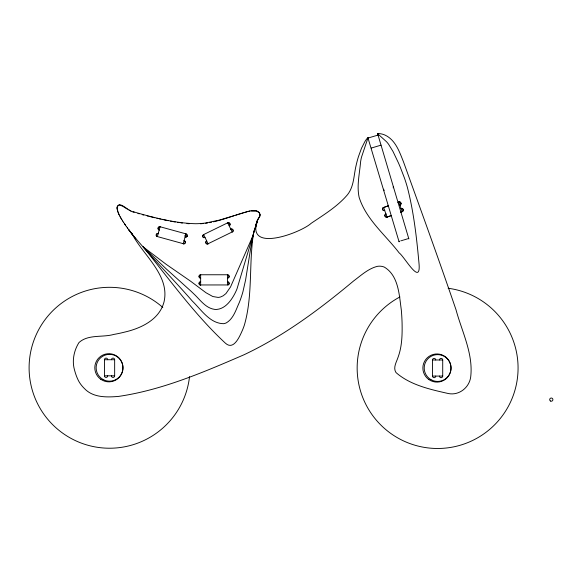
<?xml version="1.0" encoding="UTF-8"?>
<svg xmlns="http://www.w3.org/2000/svg" width="582" height="582" viewBox="0 0 582 582"><rect width="100%" height="100%" fill="white"/><g stroke="black" fill="none" stroke-linecap="round" stroke-linejoin="round"><path stroke-width="0.87" d="M116.997 207.41L117.695 211.506M117.055 208.276C118.379 198.455 129.211 212.721 134.1 211.979C154.114 217.77 174.629 223.139 195.559 223.721A79.443 79.443 0 0 0 205.584 223.022L219.319 220.12L249.933 210.888L256.313 210.779L258.124 211.579L259.296 212.91M253.81 232.058L252.901 236.518A540.416 540.416 0 0 0 250.624 248.609L245.582 280.015L242.949 291.669A109.161 109.161 0 0 1 239.391 302.298C236.023 309.508 233.673 318.441 226.442 322.799A9.552 9.552 0 0 1 223.495 323.694C209.767 323.388 201.343 309.799 192.402 301.149C173.167 279.149 152.549 258.372 133.685 236.045M255.36 228.602L257.797 219.734L259.812 216.402A4.016 4.016 0 0 0 259.972 215.282L259.899 214.773M117.135 207.076L117.266 206.581M158.479 233.026L158.297 233.702A1.608 1.608 0 0 0 156.9 236.539M184.218 240.577L184.159 240.803A1.608 1.608 0 0 1 185.28 242.781A1.608 1.608 0 0 1 183.308 243.909M184.087 240.577A1.608 1.608 0 0 1 185.214 242.556A1.608 1.608 0 0 1 183.235 243.683L157.373 236.576L160.072 226.747L185.934 233.855A1.608 1.608 0 0 1 187.062 235.834A1.608 1.608 0 0 1 185.083 236.961M183.235 243.683L185.934 233.855M254.159 230.596A81.778 81.778 0 0 0 253.556 233.222C248.703 263.588 253.003 295.249 244.375 325.083A73.521 73.521 0 0 1 242.454 330.19C239.719 336.214 233.848 350.83 225.467 343.242C194.475 314.433 169.762 279.68 143.208 246.928L166.343 269L190.372 290.622A138.4 138.4 0 0 1 193.806 293.874C200.092 299.701 205.519 308.154 214.7 309.391A12.207 12.207 0 0 0 216.817 309.428C224.361 308.736 229.737 302.371 233.353 296.267A55.661 55.661 0 0 0 236.998 288.898L257.724 219.516L259.747 216.191A4.016 4.016 0 0 0 259.907 215.071M256.909 221.662L257.724 219.516C244.702 254.116 300.887 232.727 311.13 223.343C323.861 214.729 337.429 206.552 347.49 194.73C354.111 186.393 353.725 175.24 356.119 165.383A112.472 112.472 0 0 1 358.454 156.631L361.495 148.257L365.03 141.331A22.865 22.865 0 0 1 367.889 137.636L399.092 241.836M254.058 231.28L257.724 219.516M255.687 225.176L256.64 222.375M368.115 137.432L361.437 157.373A55.137 55.137 0 0 0 360.564 162.065C359.589 173.763 356.62 185.6 359.123 197.291C366.114 219.53 385.429 234.895 399.172 252.915C404.563 256.655 421.615 288.017 418.916 262.431C416.596 237.15 413.7 211.761 407.32 187.142A150.214 150.214 0 0 0 404.41 177.947L400.569 167.929A246.521 246.521 0 0 0 398.51 163.047L392.966 151.407L388.529 144.169A32.759 32.759 0 0 0 386.535 141.761L377.638 133.707L378.125 135.359M253.155 235.266L230.537 286.948L225.947 293.568L223.175 295.787L220.731 296.915A10.534 10.534 0 0 1 218.061 297.409L212.801 296.522L206.028 292.761L190.634 281.23L166.059 264.235L143.208 246.928M117.448 206.144L119.354 204.922L122.657 206.188M205.024 237.478A1.608 1.608 0 0 1 202.871 236.743A1.608 1.608 0 0 1 203.613 234.59L227.708 222.811A1.608 1.608 0 0 1 229.861 223.546A1.608 1.608 0 0 1 229.119 225.7M206.675 240.853A1.608 1.608 0 0 0 205.933 243.007A1.608 1.608 0 0 0 208.087 243.742L232.182 231.963A1.608 1.608 0 0 0 232.924 229.81A1.608 1.608 0 0 0 230.77 229.075M388.652 205.65L383.603 207.461L387.037 217.057L391.25 215.544M388.361 205.839L383.625 207.534A1.608 1.608 0 0 0 382.665 209.585A1.608 1.608 0 0 0 384.724 210.56M397.826 202.441L398.772 202.1A1.608 1.608 0 0 1 400.838 203.067A1.608 1.608 0 0 1 399.87 205.126A1.608 1.608 0 0 0 400.831 203.074A1.608 1.608 0 0 0 398.772 202.1L402.184 211.622L400.503 212.226M387.961 216.591L387.008 216.933A1.608 1.608 0 0 1 384.957 215.958A1.608 1.608 0 0 1 385.924 213.9M387.066 217.122L390.849 215.769M401.267 212.037L402.213 211.695A1.608 1.608 0 0 0 403.195 209.629A1.608 1.608 0 0 0 401.136 208.662M232.465 216.249L233.84 215.798M231.774 216.482L225.532 218.505M235.87 215.129L237.201 214.693M237.871 214.474L239.166 214.06M239.82 213.849L241.079 213.456M224.841 218.723L221.407 219.763M241.712 213.259L242.934 212.896M368.275 137.978L378.045 135.082M371.265 148.054L381.035 145.158M398.961 241.399L399.572 241.217M400.794 240.853L401.405 240.672M402.017 240.49L403.231 240.126M403.843 239.944L407.509 238.86M408.12 238.678L408.731 238.496M219.385 220.338L220.731 219.952M243.538 212.714L246.957 211.775M217.384 220.884L218.716 220.52M215.413 221.378L216.73 221.044M213.448 221.837L214.758 221.531M248.529 211.397L249.998 211.099M209.549 222.63L211.499 222.259M205.657 223.241L207.607 222.957M251.351 210.88L256.378 210.997L258.997 212.51M200.637 277.978A1.608 1.608 0 0 1 199.029 276.37A1.608 1.608 0 0 1 200.637 274.762L227.453 274.762A1.608 1.608 0 0 1 229.061 276.37A1.608 1.608 0 0 1 227.453 277.978M200.637 281.732A1.608 1.608 0 0 0 199.029 283.339A1.608 1.608 0 0 0 200.637 284.954L227.453 284.947A1.608 1.608 0 0 0 229.061 283.339A1.608 1.608 0 0 0 227.453 281.732M107.677 375.812A1.608 1.608 0 0 1 106.07 377.427A1.608 1.608 0 0 1 104.462 375.812L104.462 359.727L114.654 359.727L114.654 375.812A1.608 1.608 0 0 1 113.046 377.427A1.608 1.608 0 0 1 111.431 375.812M435.736 376.074A1.608 1.608 0 0 1 434.128 377.682A1.608 1.608 0 0 1 432.521 376.074L432.521 359.982L442.713 359.982L442.713 376.074A1.608 1.608 0 0 1 441.105 377.682A1.608 1.608 0 0 1 439.497 376.074M104.462 375.812L114.654 375.812M432.521 376.074L442.713 376.074M186.968 223.568L189.208 223.743M180.813 222.855L182.37 223.066M177.663 222.397L179.241 222.63M172.912 221.589L175.291 222.004M170.541 221.145L172.119 221.444M168.183 220.687L164.306 219.88M162.029 219.385L163.542 219.72M159.053 218.723L160.53 219.05M156.893 218.228L158.333 218.556M184.705 235.761L187.339 236.372M154.79 217.733L151.465 216.948M149.574 216.489L150.818 216.795M147.159 215.9L148.352 216.198M142.219 214.642L143.798 215.056M137.912 213.427L139.28 213.827M133.038 211.797L134.166 212.212M130.943 210.946L129.051 210.051M127.356 209.127L125.123 207.767M123.224 206.545L124.461 207.338M135.832 238.795L131.627 233.462A198.979 198.979 0 0 1 128.433 229.264A200.179 200.179 0 0 0 132.318 234.328M133.067 235.426L132.383 234.561A200.179 200.179 0 0 1 128.506 229.497L127.393 227.838M132.056 234L132.245 234.24C143.325 255.316 170.031 275.337 164.066 301.731C159.475 319.78 140.902 328.394 124.264 332.198A140.764 140.764 0 0 1 113.803 334.424C102.534 337.669 88.231 334.112 78.992 342.543C74.03 350.364 71.921 360.447 74.372 369.49A89.599 89.599 0 0 0 75.209 372.422L75.478 373.295A53.668 53.668 0 0 0 76.344 375.797A61.612 61.612 0 0 0 77.399 378.416L78.301 380.352A28.234 28.234 0 0 0 80.229 383.589L81.08 384.767A34.564 34.564 0 0 0 84.434 388.543C93.142 397.819 106.782 397.361 118.444 396.422C162.196 390.064 203.576 372.24 243.902 354.816C283.987 335.938 319.693 309.26 353.572 280.982C360.949 275.49 368.115 268.724 377.252 266.374A13.233 13.233 0 0 1 380.723 266.229A12.084 12.084 0 0 1 384.404 267.153C398.677 275.723 399.208 295.205 401.311 309.937A215.566 215.566 0 0 1 402.082 322.952C402.293 334.315 402.126 346.014 398.212 356.824C396.72 361.778 392.719 367.482 395.986 372.545C410.23 385.117 430.484 389.503 448.613 393.592C459.183 395.585 469.194 387.576 470.671 377.158C473.501 353.907 461.941 331.755 456.033 309.835C439.155 260.35 421.252 211.222 403.552 162.029C399.536 152.011 395.578 139.993 385.022 135.089A18.551 18.551 0 0 0 378.809 133.562A17.7 17.7 0 0 0 377.587 133.511L408.862 238.933M131.939 233.855L131.627 233.462M126.367 226.405L127.458 228.071M126.432 226.638L124.395 223.561M125.436 225.212L123.464 222.164M122.569 220.782L123.53 222.397M121.725 219.429L122.642 221.015M121.798 219.669L120.205 216.839M121.005 218.345L119.543 215.609M259.23 212.692L259.536 213.318M119.608 215.842L117.979 212.255M227.708 222.811L232.182 231.963M203.613 234.59L208.087 243.742M119.012 214.663L117.04 208.749M259.463 213.107L259.71 213.74M259.645 213.529L259.841 214.161M259.776 213.95L259.921 214.583M259.856 214.372L259.965 214.984M227.453 274.762L227.453 284.947M200.637 274.762L200.637 284.954M189.521 376.656A80.454 80.454 0 0 1 84.645 444.27A80.454 80.454 0 0 1 39.7 327.855A80.454 80.454 0 0 1 162.807 307.456M104.462 359.727A1.608 1.608 0 0 1 106.07 358.112A1.608 1.608 0 0 1 107.677 359.727M111.431 359.727A1.608 1.608 0 0 1 113.046 358.112A1.608 1.608 0 0 1 114.654 359.727M227.533 281.95A1.608 1.608 0 0 1 228.413 284.904M200.71 285.173A1.608 1.608 0 0 1 199.102 283.565A1.608 1.608 0 0 1 200.71 281.957M233.113 231.098A1.608 1.608 0 0 1 232.625 231.927M230.836 229.286A1.608 1.608 0 0 1 233.098 230.305M208.029 244.018A1.608 1.608 0 0 1 206.494 241.224M387.074 217.122A1.608 1.608 0 0 1 385.015 216.155A1.608 1.608 0 0 1 385.99 214.096M203.693 223.481A79.443 79.443 0 0 1 200.375 223.772M200.71 278.203A1.608 1.608 0 0 1 199.102 276.588A1.608 1.608 0 0 1 200.71 274.98M227.533 274.98A1.608 1.608 0 0 1 228.413 277.934M203.867 237.776A1.608 1.608 0 0 1 203.685 234.808M227.904 222.971A1.608 1.608 0 0 1 229.672 225.554M159.286 230.079A1.608 1.608 0 0 1 158.166 228.1A1.608 1.608 0 0 1 160.145 226.98M187.128 236.059A1.608 1.608 0 0 1 186.073 237.165M186.007 234.08A1.608 1.608 0 0 1 187.113 235.135M393.301 186.502A1.608 1.608 0 0 1 393.163 187.819M159.221 229.854A1.608 1.608 0 0 1 158.093 227.875A1.608 1.608 0 0 1 160.072 226.747M157.373 236.576A1.608 1.608 0 0 1 156.245 234.597A1.608 1.608 0 0 1 158.224 233.477M439.497 359.982A1.608 1.608 0 0 1 441.105 358.374A1.608 1.608 0 0 1 442.713 359.982M432.521 359.982A1.608 1.608 0 0 1 434.128 358.374A1.608 1.608 0 0 1 435.736 359.982M448.147 288.265A80.454 80.454 0 0 1 510.108 402.926A80.454 80.454 0 0 1 381.836 426.009A80.454 80.454 0 0 1 399.936 296.936M384.382 190.27A1.608 1.608 0 0 1 383.48 189.215M401.071 208.472A1.608 1.608 0 0 1 403.13 209.44A1.608 1.608 0 0 1 402.162 211.499M398.721 201.91A1.608 1.608 0 0 1 400.78 202.878A1.608 1.608 0 0 1 399.805 204.937M384.658 210.364A1.608 1.608 0 0 1 383.305 207.461M102.854 379.384A13.408 13.408 0 0 0 122.969 367.773A13.408 13.408 0 0 0 102.854 356.155A13.408 13.408 0 0 0 102.854 379.384M100.781 379.282A14.077 14.077 0 0 0 122.911 369.032A14.077 14.077 0 0 0 102.97 354.991A14.077 14.077 0 0 0 100.781 379.282M430.913 379.639A13.408 13.408 0 0 0 451.028 368.028A13.408 13.408 0 0 0 430.913 356.417A13.408 13.408 0 0 0 430.913 379.639M428.839 379.537A14.077 14.077 0 0 0 450.97 369.294A14.077 14.077 0 0 0 431.029 355.253A14.077 14.077 0 0 0 428.839 379.537M550.485 401.02A1.608 1.608 0 0 0 552.9 399.623A1.608 1.608 0 0 0 550.485 398.233A1.608 1.608 0 0 0 550.485 401.02"/></g></svg>
